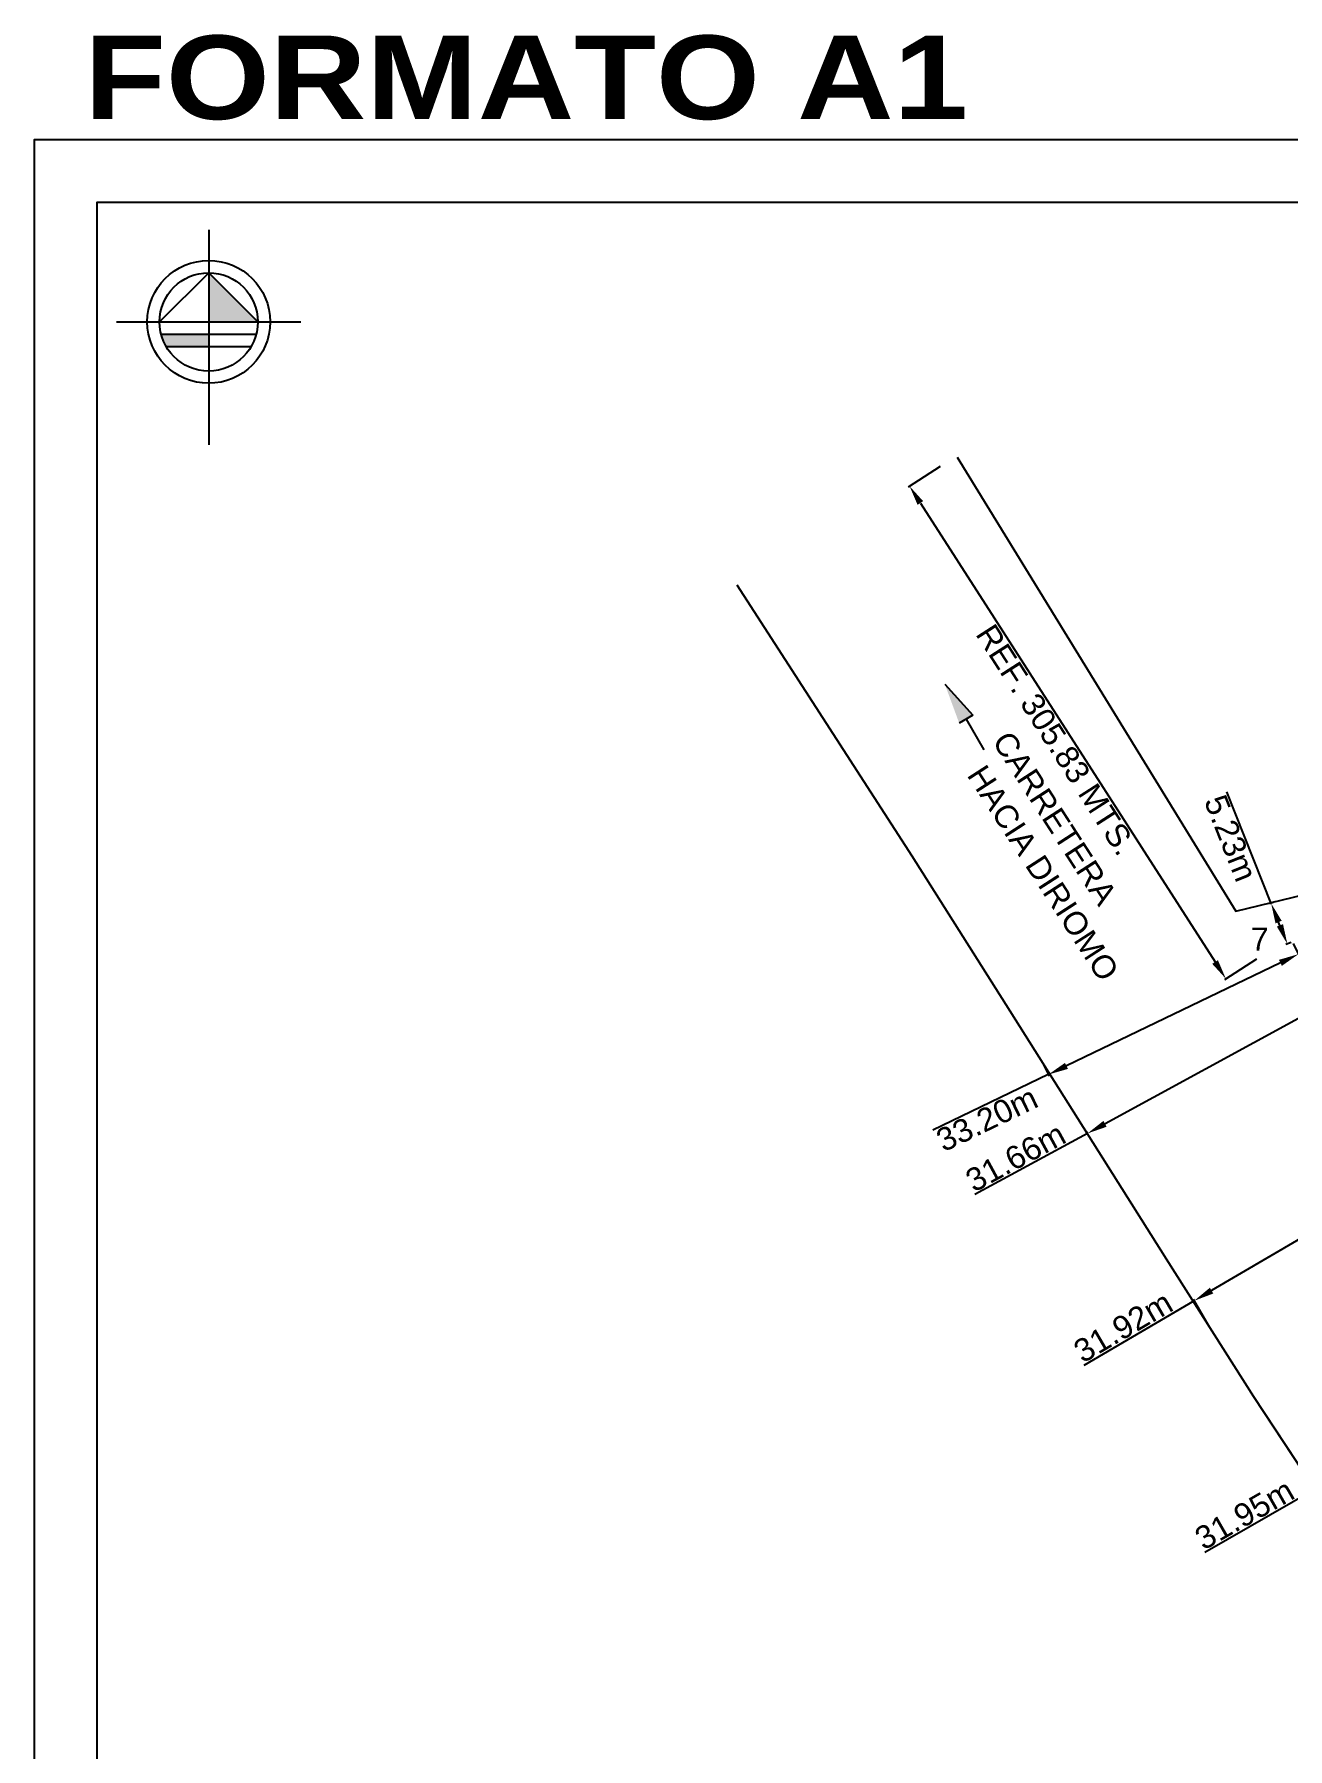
# Model space of a CAD drawing. Header units: millimetres. Extents: x 603733 to 1211550, y 1310999 to 2622648.
# Drawn here: x 604224.8 to 604374.7, y 1311136.4 to 1311341.4 of the extents above; entities that cross this region are included whole.
import ezdxf

# ---------------------------------------------------------------- set-up
doc = ezdxf.new("R2010")
doc.units = ezdxf.units.MM
doc.header["$PDMODE"] = 32
doc.header["$PDSIZE"] = 0.3
for name, color, linetype in [('CAJETIN', 5, 'Continuous'), ('CERCO', 6, 'Continuous'), ('COTAS', 3, 'Continuous'), ('NORTE', 7, 'Continuous'), ('PTOS PI', 7, 'Continuous'), ('TEXTO 2', 7, 'Continuous')]:
    doc.layers.add(name, color=color, linetype=linetype)
doc.styles.add('PUNTOS PI', font='arial.ttf', dxfattribs={"height": 2.75})
doc.styles.add('TEXTO CAJETIN', font='', dxfattribs={"height": 1.2})
doc.styles.get('TEXTO CAJETIN').set_extended_font_data('Arial Black')
doc.dimstyles.new('COTAS LINDEROS', dxfattribs={"dimscale": 40, "dimtxt": 2.75, "dimasz": 0.06, "dimexe": 0.005, "dimexo": 0.005, "dimgap": 0.005, "dimtad": 2, "dimzin": 0, "dimdsep": 46, "dimtxsty": 'PUNTOS PI', "dimcen": 0.09, "dimclrd": 1, "dimclre": 1, "dimclrt": 3, "dimadec": 0, "dimazin": 0, "dimtfac": 1, "dimtofl": 0, "dimtmove": 0, "dimatfit": 3, "dimldrblk": 'ARCHTICK', "dimfxl": 1, "dimtolj": 1, "dimtzin": 0, "dimarcsym": 0})

# ---------------------------------------------------------------- blocks, each defined once
blk = doc.blocks.new('NORTE')
for points in [[(0, 0.4), (0, 0), (0.4, 0)], [(0, -0.1), (-0.387, -0.1, 0.067833), (-0.346, -0.2), (0, -0.2)]]:
    blk.add_hatch(color=256).paths.add_polyline_path(points)
for p, q in [((0, 0.75), (0, -1)), ((0, 0.4), (-0.4, 0)), ((0, 0.4), (0.4, 0)), ((-0.75, 0), (0.75, 0)), ((-0.387, -0.1), (0.387, -0.1)), ((-0.346, -0.2), (0.346, -0.2))]:
    blk.add_line(p, q)
for radius in [0.5, 0.4]:
    blk.add_circle((0, 0), radius)
blk = doc.blocks.new('*D156')
at = {"layer": 'COTAS', "color": 1, "lineweight": -2, "transparency": 16777216}
for p, q in [((604378.58, 1311225.1), (604378.48, 1311225.3)), ((604376.46, 1311223.98), (604352.87, 1311211.14)), ((604350.77, 1311209.99), (604337.31, 1311202.67)), ((604350.78, 1311209.97), (604350.67, 1311210.17))]:
    blk.add_line(p, q, dxfattribs=at)
at = {"layer": 'COTAS', "color": 1, "transparency": 16777216}
for points in [[(604376.27, 1311224.33), (604376.65, 1311223.63), (604378.57, 1311225.13)], [(604352.68, 1311211.49), (604353.06, 1311210.79), (604350.77, 1311209.99)]]:
    blk.add_solid(points, dxfattribs=at)
at = {"layer": 'Defpoints', "color": 0, "transparency": 16777216}
for p in [(604378.68, 1311224.92), (604350.77, 1311209.99), (604350.87, 1311209.79)]:
    blk.add_point(p, dxfattribs=at)
at = {"layer": 'COTAS', "color": 3, "transparency": 16777216, "insert": (604342.17, 1311207.14), "char_height": 2.75, "attachment_point": 5, "rotation": 28.5542, "style": 'PUNTOS PI'}
blk.add_mtext('\\A1;31.66m', dxfattribs=at)
blk = doc.blocks.new('_ArchTick')
at = {"color": 0, "linetype": 'ByBlock', "const_width": 0.15}
blk.add_lwpolyline([(-0.5, -0.5), (0.5, 0.5)], dxfattribs=at)
blk = doc.blocks.new('*D158')
at = {"layer": 'COTAS', "color": 1, "lineweight": -2, "transparency": 16777216}
for p, q in [((604375.39, 1311232.71), (604376.09, 1311231.25)), ((604373.84, 1311230.39), (604348.25, 1311218.07)), ((604346.09, 1311217.03), (604332.29, 1311210.39)), ((604345.47, 1311218.31), (604346.18, 1311216.85))]:
    blk.add_line(p, q, dxfattribs=at)
at = {"layer": 'COTAS', "color": 1, "transparency": 16777216}
for points in [[(604373.67, 1311230.75), (604374.02, 1311230.03), (604376, 1311231.43)], [(604348.08, 1311218.43), (604348.43, 1311217.71), (604346.09, 1311217.03)]]:
    blk.add_solid(points, dxfattribs=at)
at = {"layer": 'Defpoints', "color": 0, "transparency": 16777216}
for p in [(604375.3, 1311232.89), (604345.39, 1311218.49), (604346.09, 1311217.03)]:
    blk.add_point(p, dxfattribs=at)
at = {"layer": 'COTAS', "color": 3, "transparency": 16777216, "insert": (604338.75, 1311211.72), "char_height": 2.75, "attachment_point": 5, "rotation": 25.7067, "style": 'PUNTOS PI'}
blk.add_mtext('\\A1;33.20m', dxfattribs=at)
blk = doc.blocks.new('*D160')
at = {"layer": 'COTAS', "color": 1, "lineweight": -2, "transparency": 16777216}
for p, q in [((604392.89, 1311203.04), (604390.99, 1311206.28)), ((604389.02, 1311204.9), (604365.61, 1311191.19)), ((604363.54, 1311189.98), (604350.33, 1311182.24)), ((604365.34, 1311186.91), (604363.44, 1311190.15))]:
    blk.add_line(p, q, dxfattribs=at)
at = {"layer": 'COTAS', "color": 1, "transparency": 16777216}
for points in [[(604388.82, 1311205.24), (604389.22, 1311204.55), (604391.09, 1311206.11)], [(604365.41, 1311191.54), (604365.82, 1311190.85), (604363.54, 1311189.98)]]:
    blk.add_solid(points, dxfattribs=at)
at = {"layer": 'Defpoints', "color": 0, "transparency": 16777216}
for p in [(604392.99, 1311202.87), (604363.54, 1311189.98), (604365.44, 1311186.74)]:
    blk.add_point(p, dxfattribs=at)
at = {"layer": 'COTAS', "color": 3, "transparency": 16777216, "insert": (604355.04, 1311186.86), "char_height": 2.75, "attachment_point": 5, "rotation": 30.3541, "style": 'PUNTOS PI'}
blk.add_mtext('\\A1;31.92m', dxfattribs=at)
blk = doc.blocks.new('*D162')
at = {"layer": 'COTAS', "color": 1, "lineweight": -2, "transparency": 16777216}
for p, q in [((604406.71, 1311181.78), (604405.7, 1311183.55)), ((604403.71, 1311182.18), (604380.16, 1311168.68)), ((604378.08, 1311167.48), (604364.79, 1311159.86)), ((604379, 1311165.89), (604377.98, 1311167.66))]:
    blk.add_line(p, q, dxfattribs=at)
at = {"layer": 'COTAS', "color": 1, "transparency": 16777216}
for points in [[(604403.52, 1311182.53), (604403.91, 1311181.84), (604405.8, 1311183.38)], [(604379.96, 1311169.02), (604380.36, 1311168.33), (604378.08, 1311167.48)]]:
    blk.add_solid(points, dxfattribs=at)
at = {"layer": 'Defpoints', "color": 0, "transparency": 16777216}
for p in [(604406.81, 1311181.61), (604378.08, 1311167.48), (604379.1, 1311165.71)]:
    blk.add_point(p, dxfattribs=at)
at = {"layer": 'COTAS', "color": 3, "transparency": 16777216, "insert": (604369.55, 1311164.44), "char_height": 2.75, "attachment_point": 5, "rotation": 29.8355, "style": 'PUNTOS PI'}
blk.add_mtext('\\A1;31.95m', dxfattribs=at)
blk = doc.blocks.new('*D169')
at = {"layer": 'COTAS', "color": 1, "lineweight": -2, "transparency": 16777216}
for p, q in [((604372.74, 1311237.5), (604367.42, 1311250.85)), ((604373.18, 1311237.68), (604372.56, 1311237.43)), ((604373.79, 1311234.87), (604373.63, 1311235.27)), ((604375.12, 1311232.82), (604374.49, 1311232.57))]:
    blk.add_line(p, q, dxfattribs=at)
at = {"layer": 'COTAS', "color": 1, "transparency": 16777216}
for points in [[(604374, 1311235.42), (604373.26, 1311235.12), (604372.74, 1311237.5)], [(604374.16, 1311235.02), (604373.42, 1311234.73), (604374.68, 1311232.64)]]:
    blk.add_solid(points, dxfattribs=at)
at = {"layer": 'Defpoints', "color": 0, "transparency": 16777216}
for p in [(604372.74, 1311237.5), (604373.37, 1311237.75), (604375.3, 1311232.89)]:
    blk.add_point(p, dxfattribs=at)
at = {"layer": 'COTAS', "color": 3, "transparency": 16777216, "insert": (604367.91, 1311245.3), "char_height": 2.75, "attachment_point": 5, "rotation": 291.7159, "style": 'PUNTOS PI'}
blk.add_mtext('\\A1;5.23m', dxfattribs=at)
blk = doc.blocks.new('*D170')
at = {"layer": 'COTAS', "color": 1, "lineweight": -2, "transparency": 16777216}
for p, q in [((604333.15, 1311289.75), (604329.32, 1311287.29)), ((604330.79, 1311285.38), (604366.03, 1311230.5)), ((604370.98, 1311230.83), (604367.16, 1311228.37))]:
    blk.add_line(p, q, dxfattribs=at)
at = {"layer": 'COTAS', "color": 1, "transparency": 16777216}
for points in [[(604331.12, 1311285.6), (604330.45, 1311285.17), (604329.49, 1311287.4)], [(604366.37, 1311230.71), (604365.69, 1311230.28), (604367.33, 1311228.48)]]:
    blk.add_solid(points, dxfattribs=at)
at = {"layer": 'Defpoints', "color": 0, "transparency": 16777216}
for p in [(604333.31, 1311289.86), (604371.15, 1311230.93), (604367.33, 1311228.48)]:
    blk.add_point(p, dxfattribs=at)
at = {"layer": 'COTAS', "color": 3, "transparency": 16777216, "insert": (604347.04, 1311257.06), "char_height": 2.75, "attachment_point": 5, "rotation": 302.7057, "style": 'PUNTOS PI'}
blk.add_mtext('\\A1;REF. 305.83 MTS.', dxfattribs=at)

msp = doc.modelspace()

# ---------------------------------------------------------------- hatches: boundary and pattern name
h = msp.add_hatch(color=256)
h.dxf.hatch_style = 1
h.paths.add_polyline_path([(604333.716, 1311263.71), (604335.434, 1311259.043), (604337.072, 1311259.997)])

# ---------------------------------------------------------------- linework, layer by layer
for p, q in [((604333.716, 1311263.71), (604337.072, 1311259.997)), ((604337.072, 1311259.997), (604335.434, 1311259.043)), ((604336.253, 1311259.52), (604338.38, 1311255.87))]:
    msp.add_line(p, q)
msp.add_lwpolyline([(604224.805, 1311031.828), (604645.305, 1311031.828), (604645.305, 1311328.828), (604224.805, 1311328.828)], close=True)
at = {"layer": 'CAJETIN'}
msp.add_lwpolyline([(604232.305, 1311039.328), (604637.805, 1311039.328), (604637.805, 1311321.328), (604232.305, 1311321.328)], close=True, dxfattribs=at)
at = {"layer": 'CERCO'}
for points in [[(604335.197, 1311290.874), (604368.513, 1311236.591), (604378.221, 1311238.909), (604388.049, 1311241.165), (604407.467, 1311244.655), (604430.475, 1311249.247), (604432.529, 1311249.537), (604451.029, 1311253.215), (604459.172, 1311254.949), (604473.614, 1311258.118), (604488.969, 1311261.838)], [(604341.522, 1311224.616), (604329.823, 1311243.159), (604329.823, 1311243.159), (604308.876, 1311275.572)], [(604397.517, 1311137.795), (604397.517, 1311137.795), (604370.656, 1311178.506), (604360.226, 1311194.971), (604341.522, 1311224.616)], [(604421.377, 1311105.776), (604397.401, 1311137.97), (604370.656, 1311178.506), (604360.226, 1311194.971), (604341.522, 1311224.616)]]:
    msp.add_lwpolyline(points, dxfattribs=at)

# ---------------------------------------------------------------- block references
at = {"layer": 'NORTE', "xscale": 14.68799999993319, "yscale": 14.68799999993319, "zscale": 14.68799999993319}
msp.add_blockref('NORTE', (604245.667, 1311307.041), dxfattribs=at)

# ---------------------------------------------------------------- texts
at = {"style": 'TEXTO CAJETIN'}
msp.add_text('FORMATO A1', height=10, dxfattribs=at).set_placement((604230.778, 1311331.286))
at = {"layer": 'PTOS PI', "color": 7, "style": 'PUNTOS PI'}
msp.add_text('7', height=2.75, dxfattribs=at).set_placement((604370.304, 1311231.852))
at = {"layer": 'TEXTO 2', "style": 'PUNTOS PI'}
for s, p in [('CARRETERA', (604339.295, 1311256.897)), ('HACIA DIRIOMO', (604336.272, 1311252.845))]:
    msp.add_text(s, height=2.75, rotation=302.87244, dxfattribs=at).set_placement(p)

# ---------------------------------------------------------------- dimensions: what is measured, and where the dimension line sits
at = {"layer": 'COTAS'}
dim = msp.add_aligned_dim(p1=(604333.314, 1311289.858), p2=(604371.15, 1311230.934), distance=-4.545, text='REF. 305.83 MTS.', dimstyle='COTAS LINDEROS', override={"dimpost": 'm'}, dxfattribs=at)
dim.commit()
dim.dimension.update_dxf_attribs({"geometry": '*D170', "text_midpoint": (604347.042, 1311257.063)})
for base, p1, p2, angle, picture, middle in [((604372.742, 1311237.501), (604375.301, 1311232.894), (604373.367, 1311237.75), 111.71592, '*D169', (604369.399, 1311245.896)), ((604346.089, 1311217.031), (604375.301, 1311232.894), (604345.386, 1311218.492), 205.70672, '*D158', (604338.057, 1311213.164)), ((604350.765, 1311209.994), (604378.68, 1311224.925), (604350.874, 1311209.793), 208.5542, '*D156', (604342.934, 1311205.732)), ((604363.543, 1311189.979), (604392.987, 1311202.87), (604365.441, 1311186.738), 210.35411, '*D160', (604355.85, 1311185.474)), ((604378.082, 1311167.482), (604406.811, 1311181.608), (604379.097, 1311165.713), 209.83547, '*D162', (604370.348, 1311163.047))]:
    dim = msp.add_linear_dim(base=base, p1=p1, p2=p2, angle=angle, dimstyle='COTAS LINDEROS', override={"dimpost": 'm'}, dxfattribs=at)
    dim.commit()
    dim.dimension.update_dxf_attribs({"geometry": picture, "text_midpoint": middle, "dimtype": 161})

doc.saveas('drawing.dxf')
